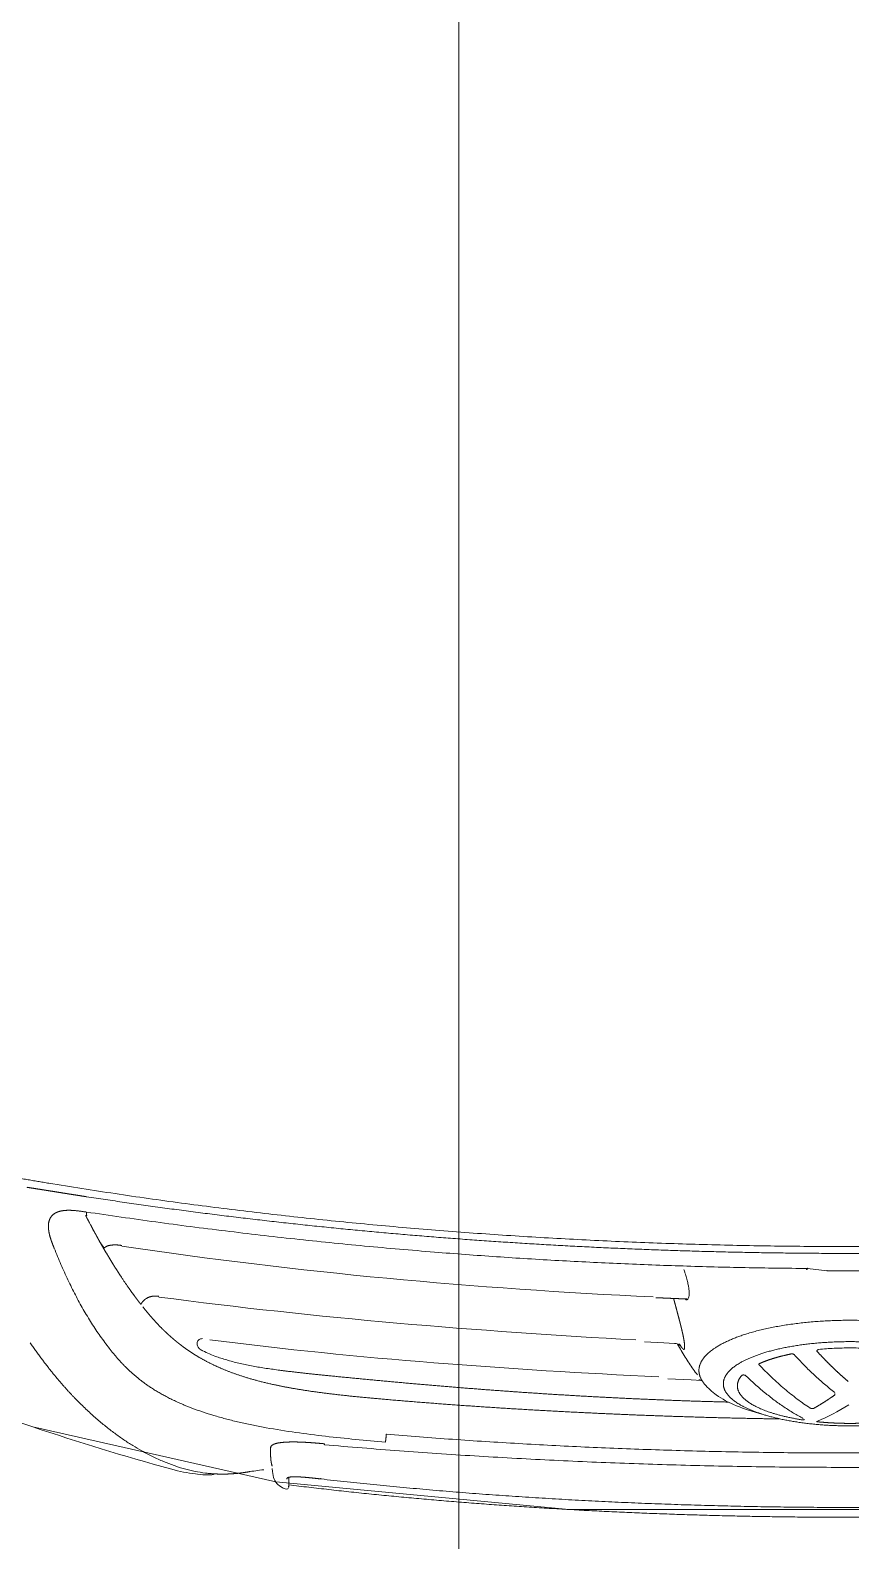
# Model space of a CAD drawing. Header units: metres. Extents: x -17822 to 152406, y -4219 to 19791.
# Drawn here: x 114060.6 to 114098.7, y 2766.8 to 2837.1 of the extents above; entities that cross this region are included whole.
import ezdxf
from ezdxf.xclip import XClip

# ---------------------------------------------------------------- set-up
doc = ezdxf.new("R2010")
doc.units = ezdxf.units.M
doc.header["$LTSCALE"] = 100
doc.header["$MEASUREMENT"] = 0
doc.header["$XCLIPFRAME"] = 0
doc.layers.get('0').update_dxf_attribs({"color": 9, "lineweight": 9})
for name, color, linetype, lineweight in [('04', 9, 'Continuous', 9), ('06B', 9, 'Continuous', 9), ('06D', 9, 'Continuous', 9), ('40M', 9, 'Continuous', 9)]:
    doc.layers.add(name, color=color, linetype=linetype, lineweight=lineweight)

# ---------------------------------------------------------------- blocks, each defined once
blk = doc.blocks.new('p-araba-polo')
for p, q in [((0.1157, -0.01977), (0.11462, -0.01066)), ((0.0636, -0.06898), (0.06387, -0.07386)), ((0.06387, -0.07388), (0.06438, -0.08475)), ((0.06854, -0.07272), (0.06886, -0.07295)), ((0.08109, -0.08663), (0.08157, -0.09555)), ((0.01422, -0.2609), (0.01391, -0.26097)), ((0.01508, -0.26079), (0.01402, -0.26094)), ((0.01503, -0.26079), (0.01425, -0.2609)), ((0.01831, -0.26121), (0.0184, -0.2612)), ((0.02002, -0.30334), (0.02013, -0.30423))]:
    blk.add_line(p, q)
at = {"flags": 128}
blk.add_lwpolyline([(0.08077, -0.08162), (0.08096, -0.08412), (0.08109, -0.08662)], dxfattribs=at)
for points, degree, knots in [([(0.15535, 0.37241), (0.15371, 0.36215), (0.15042, 0.34164), (0.14607, 0.31078), (0.14215, 0.27986), (0.13867, 0.24889), (0.13562, 0.21788), (0.133, 0.18682), (0.13079, 0.15573), (0.12899, 0.12462), (0.1276, 0.09348), (0.12662, 0.06233), (0.126, 0.03117), (0.12593, 0.01039), (0.12589, 0)], 3, [0, 0, 0, 0, 0.083333, 0.166666, 0.25, 0.333333, 0.416666, 0.5, 0.583333, 0.666666, 0.75, 0.833333, 0.916667, 1, 1, 1, 1]), ([(0.02319, 0), (0.02323, 0.01165), (0.02332, 0.03494), (0.02397, 0.06987), (0.02503, 0.10479), (0.02653, 0.1397), (0.02847, 0.17458), (0.03081, 0.20944), (0.03275, 0.23265), (0.03372, 0.24425)], 3, [0, 0, 0, 0, 0.142868, 0.285725, 0.428582, 0.571438, 0.714291, 0.857142, 1, 1, 1, 1]), ([(0.03859, 0.21554), (0.03779, 0.20529), (0.03618, 0.1848), (0.03423, 0.15403), (0.03262, 0.12325), (0.03139, 0.09244), (0.03052, 0.06163), (0.02999, 0.03082), (0.02993, 0.01027), (0.0299, 0)], 3, [0, 0, 0, 0, 0.14291, 0.285803, 0.428665, 0.571538, 0.714372, 0.857182, 1, 1, 1, 1]), ([(0.07876, 0), (0.07875, 0.00123), (0.07874, 0.0037), (0.0786, 0.00739), (0.07838, 0.01104), (0.07817, 0.01342), (0.07806, 0.01461)], 3, [0, 0, 0, 0, 0.25, 0.5, 0.75, 1, 1, 1, 1]), ([(0.11455, 0), (0.11456, 0.00178), (0.11456, 0.00534), (0.1146, 0.00889), (0.11462, 0.01066)], 3, [0, 0, 0, 0, 0.5, 1, 1, 1, 1]), ([(0.02319, 0), (0.02323, -0.01165), (0.02332, -0.03494), (0.02397, -0.06987), (0.02503, -0.10479), (0.02653, -0.1397), (0.02847, -0.17458), (0.03081, -0.20944), (0.03275, -0.23265), (0.03372, -0.24425)], 3, [0, 0, 0, 0, 0.142868, 0.285725, 0.428582, 0.571438, 0.714291, 0.857142, 1, 1, 1, 1]), ([(0.03859, -0.21554), (0.03779, -0.20529), (0.03618, -0.1848), (0.03423, -0.15403), (0.03262, -0.12324), (0.03139, -0.09244), (0.03052, -0.06163), (0.02999, -0.03082), (0.02993, -0.01027), (0.0299, 0)], 3, [0, 0, 0, 0, 0.14291, 0.285803, 0.428665, 0.571538, 0.714372, 0.857182, 1, 1, 1, 1]), ([(0.07876, 0), (0.07875, -0.00123), (0.07874, -0.0037), (0.0786, -0.00739), (0.07838, -0.01104), (0.07817, -0.01342), (0.07806, -0.01461)], 3, [0, 0, 0, 0, 0.25, 0.5, 0.75, 1, 1, 1, 1]), ([(0.11455, 0), (0.11456, -0.00178), (0.11456, -0.00534), (0.1146, -0.00888), (0.11462, -0.01066)], 3, [0, 0, 0, 0, 0.5, 1, 1, 1, 1]), ([(0.15535, -0.37241), (0.15371, -0.36215), (0.15042, -0.34164), (0.14607, -0.31078), (0.14215, -0.27986), (0.13867, -0.24889), (0.13562, -0.21788), (0.133, -0.18682), (0.13079, -0.15573), (0.12899, -0.12462), (0.1276, -0.09348), (0.12662, -0.06233), (0.126, -0.03117), (0.12593, -0.01039), (0.12589, 0)], 3, [0, 0, 0, 0, 0.083333, 0.166666, 0.25, 0.333333, 0.416666, 0.5, 0.583333, 0.666666, 0.75, 0.833333, 0.916667, 1, 1, 1, 1]), ([(0.07565, -0.02604), (0.07398, -0.02447), (0.07064, -0.02134), (0.06608, -0.01661), (0.06182, -0.01188), (0.05929, -0.00871), (0.05803, -0.00713)], 3, [0, 0, 0, 0, 0.25, 0.5, 0.750001, 1, 1, 1, 1]), ([(0.05847, -0.00759), (0.05844, -0.00759), (0.0584, -0.00758), (0.0584, -0.00761), (0.05841, -0.00762)], 3, [0, 0, 0, 0, 0.500023, 1, 1, 1, 1]), ([(0.04437, -0.01477), (0.04439, -0.0149), (0.04442, -0.01517), (0.0445, -0.01543), (0.04459, -0.01554), (0.04464, -0.01545), (0.04467, -0.01541)], 3, [0, 0, 0, 0, 0.250017, 0.50001, 0.749992, 1, 1, 1, 1]), ([(0.0508, -0.01862), (0.05147, -0.01961), (0.0528, -0.02159), (0.0557, -0.02556), (0.05967, -0.03052), (0.06413, -0.03547), (0.06796, -0.03943), (0.06999, -0.0414), (0.07101, -0.04238)], 3, [0, 0, 0, 0, 0.125004, 0.250006, 0.499999, 0.749992, 0.874995, 1, 1, 1, 1]), ([(0.07806, -0.01461), (0.07801, -0.01474), (0.07791, -0.01501), (0.07775, -0.01496), (0.07768, -0.01494)], 3, [0, 0, 0, 0, 0.500677, 1, 1, 1, 1]), ([(0.12331, -0.19317), (0.12257, -0.18355), (0.1211, -0.16432), (0.11934, -0.13544), (0.11789, -0.10654), (0.11681, -0.07763), (0.11603, -0.04871), (0.11581, -0.02942), (0.1157, -0.01977)], 3, [0, 0, 0, 0, 0.166667, 0.333329, 0.499994, 0.666662, 0.833329, 1, 1, 1, 1]), ([(0.04536, -0.02149), (0.04535, -0.02157), (0.04533, -0.02174), (0.04533, -0.02205), (0.04535, -0.02238), (0.04537, -0.02258), (0.04539, -0.02268)], 3, [0, 0, 0, 0, 0.252843, 0.501765, 0.750957, 1, 1, 1, 1]), ([(0.04557, -0.02131), (0.04555, -0.02128), (0.0455, -0.02121), (0.04544, -0.02122), (0.04539, -0.02131), (0.04537, -0.02143), (0.04536, -0.02149)], 3, [0, 0, 0, 0, 0.250438, 0.501916, 0.753209, 1, 1, 1, 1]), ([(0.04593, -0.02173), (0.04675, -0.02323), (0.04839, -0.02623), (0.05128, -0.03074), (0.05448, -0.03526), (0.05803, -0.03978), (0.06189, -0.04429), (0.06473, -0.04729), (0.06616, -0.04879)], 3, [0, 0, 0, 0, 0.16668, 0.33334, 0.5, 0.66666, 0.83332, 1, 1, 1, 1]), ([(0.07595, -0.02748), (0.07597, -0.02735), (0.076, -0.02709), (0.07595, -0.02665), (0.07583, -0.02626), (0.07571, -0.02611), (0.07565, -0.02604)], 3, [0, 0, 0, 0, 0.250006, 0.500022, 0.750005, 1, 1, 1, 1]), ([(0.08008, -0.02337), (0.08008, -0.02337), (0.08008, -0.02337), (0.08008, -0.02337), (0.08008, -0.02337), (0.08008, -0.02337), (0.08008, -0.02337)], 3, [0, 0, 0, 0, 1, 1, 1, 1, 1, 1, 1]), ([(0.08008, -0.02338), (0.08008, -0.02338), (0.08008, -0.02338), (0.08008, -0.02338), (0.08008, -0.02338), (0.08008, -0.02338), (0.08008, -0.02338)], 3, [0, 0, 0, 0, 1, 1, 1, 1, 1, 1, 1]), ([(0.08022, -0.02243), (0.08022, -0.02243), (0.08022, -0.02243), (0.08022, -0.02243), (0.08022, -0.02243), (0.08022, -0.02243), (0.08022, -0.02243)], 3, [0, 0, 0, 0, 1, 1, 1, 1, 1, 1, 1]), ([(0.08034, -0.02153), (0.08034, -0.02153), (0.08034, -0.02153), (0.08034, -0.02153), (0.08034, -0.02153), (0.08034, -0.02153), (0.08034, -0.02153)], 3, [0, 0, 0, 0, 1, 1, 1, 1, 1, 1, 1]), ([(0.08034, -0.02153), (0.08034, -0.02153), (0.08034, -0.02153), (0.08034, -0.02153), (0.08034, -0.02153), (0.08034, -0.02153), (0.08034, -0.02153)], 3, [0, 0, 0, 0, 1, 1, 1, 1, 1, 1, 1]), ([(0.048, -0.04094), (0.05018, -0.04959), (0.05426, -0.05961), (0.05988, -0.06592), (0.06207, -0.06774)], 3, [0, 0, 0, 0, 0.724927, 1, 1, 1, 1]), ([(0.06616, -0.04935), (0.06615, -0.04925), (0.06612, -0.04905), (0.06604, -0.04878), (0.06594, -0.04855), (0.06586, -0.04845), (0.06582, -0.0484)], 3, [0, 0, 0, 0, 0.249941, 0.499809, 0.750049, 1, 1, 1, 1]), ([(0.07101, -0.04238), (0.07105, -0.04241), (0.07112, -0.04247), (0.07123, -0.04247), (0.07133, -0.04241), (0.07139, -0.04232), (0.07141, -0.04227)], 3, [0, 0, 0, 0, 0.250044, 0.499974, 0.749882, 1, 1, 1, 1]), ([(0.08058, -0.08018), (0.07851, -0.07902), (0.07436, -0.0767), (0.0707, -0.07421), (0.06887, -0.07296)], 3, [0, 0, 0, 0, 0.497743, 1, 1, 1, 1]), ([(0.10149, -0.07539), (0.10181, -0.07523), (0.10246, -0.07491), (0.10383, -0.07473), (0.10544, -0.07479), (0.10723, -0.07505), (0.10848, -0.07533), (0.10911, -0.07547)], 3, [0, 0, 0, 0, 0.19954, 0.398751, 0.598409, 0.798825, 1, 1, 1, 1]), ([(0.10911, -0.07547), (0.10986, -0.07566), (0.11136, -0.07604), (0.11341, -0.07666), (0.11472, -0.07708), (0.11525, -0.07726)], 3, [0, 0, 0, 0, 0.371057, 0.742346, 1, 1, 1, 1]), ([(0.08063, -0.07935), (0.08057, -0.07931), (0.08015, -0.07902), (0.07942, -0.07822), (0.08107, -0.08062), (0.08077, -0.08162)], 3, [0, 0, 0, 0, 0.049965, 0.344308, 1, 1, 1, 1]), ([(0.14194, -0.35489), (0.14038, -0.34415), (0.13726, -0.32267), (0.1331, -0.29037), (0.12936, -0.25802), (0.12604, -0.22562), (0.12422, -0.20399), (0.12331, -0.19317)], 3, [0, 0, 0, 0, 0.2, 0.4, 0.6, 0.8, 1, 1, 1, 1]), ([(0.03499, -0.21596), (0.03539, -0.22059), (0.03619, -0.22988), (0.03764, -0.24381), (0.03936, -0.25775), (0.04088, -0.26679), (0.04165, -0.27132)], 3, [0, 0, 0, 0, 0.247766, 0.497058, 0.747807, 1, 1, 1, 1]), ([(0.03497, -0.26164), (0.03499, -0.26094), (0.03504, -0.25954), (0.03502, -0.25729), (0.03495, -0.25499), (0.03487, -0.25343), (0.03483, -0.25265)], 3, [0, 0, 0, 0, 0.251327, 0.501735, 0.751271, 1, 1, 1, 1]), ([(0.01309, -0.2618), (0.0133, -0.26283), (0.01419, -0.26501), (0.01736, -0.26792), (0.01902, -0.26832), (0.02261, -0.26858)], 3, [0, 0, 0, 0, 0.07302, 0.262364, 1, 1, 1, 1]), ([(0.01398, -0.26095), (0.01399, -0.26095), (0.014, -0.26095), (0.01401, -0.26095), (0.01402, -0.26094)], 2, [0, 0, 0, 0.5, 0.5, 1, 1, 1]), ([(0.01999, -0.26657), (0.01999, -0.26657), (0.01999, -0.26657), (0.01999, -0.26657), (0.01999, -0.26657), (0.01999, -0.26657), (0.01999, -0.26657), (0.01999, -0.26657), (0.01999, -0.26657), (0.01999, -0.26657), (0.01999, -0.26657)], 5, [0, 0, 0, 0, 0, 0, 1, 1, 1, 1, 1, 1, 1, 1, 1, 1, 1]), ([(0.01999, -0.26657), (0.01999, -0.26657), (0.01999, -0.26657), (0.01999, -0.26657), (0.01999, -0.26657), (0.01999, -0.26657), (0.01999, -0.26657), (0.01999, -0.26657), (0.01999, -0.26657), (0.01999, -0.26657), (0.01999, -0.26657)], 5, [0, 0, 0, 0, 0, 0, 1, 1, 1, 1, 1, 1, 1, 1, 1, 1, 1]), ([(0.03376, -0.26826), (0.03391, -0.26794), (0.03421, -0.26731), (0.03457, -0.2658), (0.03484, -0.26392), (0.03493, -0.2624), (0.03497, -0.26164)], 3, [0, 0, 0, 0, 0.249651, 0.50002, 0.750356, 1, 1, 1, 1]), ([(0.06837, -0.265), (0.06866, -0.26712), (0.06923, -0.27135), (0.07026, -0.27751), (0.07147, -0.28345), (0.07291, -0.28911), (0.07443, -0.29383), (0.07594, -0.29774), (0.07691, -0.29982), (0.07741, -0.30088)], 3, [0, 0, 0, 0, 0.158147, 0.316114, 0.473938, 0.631662, 0.789307, 0.893445, 1, 1, 1, 1]), ([(0.0239, -0.26865), (0.02396, -0.26867), (0.02449, -0.26882), (0.02513, -0.26895), (0.0257, -0.26906)], 3, [0, 0, 0, 0, 0.111026, 1, 1, 1, 1]), ([(0.02465, -0.26849), (0.02465, -0.26849), (0.02465, -0.26849), (0.02465, -0.26849), (0.02465, -0.26849), (0.02465, -0.26849), (0.02465, -0.26849)], 3, [0, 0, 0, 0, 1, 1, 1, 1, 1, 1, 1]), ([(0.03194, -0.26932), (0.03225, -0.26933), (0.03288, -0.26935), (0.03347, -0.26862), (0.03376, -0.26826)], 3, [0, 0, 0, 0, 0.496902, 1, 1, 1, 1]), ([(0.04165, -0.27132), (0.04203, -0.27334), (0.04278, -0.27737), (0.04406, -0.28325), (0.04544, -0.28896), (0.04694, -0.29445), (0.04857, -0.29971), (0.0503, -0.30474), (0.05156, -0.30787), (0.05219, -0.30944)], 3, [0, 0, 0, 0, 0.14299, 0.285846, 0.42866, 0.571442, 0.714235, 0.857051, 1, 1, 1, 1]), ([(0.02048, -0.29888), (0.02041, -0.29825), (0.02028, -0.29696), (0.02021, -0.29567), (0.02017, -0.29502)], 3, [0, 0, 0, 0, 0.490502, 1, 1, 1, 1]), ([(0.03087, -0.32921), (0.02996, -0.32752), (0.02813, -0.32416), (0.02588, -0.31916), (0.02397, -0.3142), (0.02245, -0.3093), (0.02127, -0.30444), (0.0208, -0.30124), (0.02057, -0.29965)], 3, [0, 0, 0, 0, 0.166666, 0.333333, 0.5, 0.666667, 0.833333, 1, 1, 1, 1]), ([(0.08213, -0.30309), (0.08231, -0.30294), (0.08266, -0.30264), (0.08298, -0.30186), (0.08305, -0.30126), (0.08309, -0.30097)], 3, [0, 0, 0, 0, 0.331791, 0.664325, 1, 1, 1, 1]), ([(0.07829, -0.30231), (0.07842, -0.30245), (0.07868, -0.30272), (0.07901, -0.30293), (0.07917, -0.30303)], 3, [0, 0, 0, 0, 0.498736, 1, 1, 1, 1]), ([(0.07917, -0.30303), (0.0795, -0.30317), (0.08014, -0.30346), (0.08126, -0.30351), (0.08184, -0.30323), (0.08213, -0.30309)], 3, [0, 0, 0, 0, 0.334219, 0.667128, 1, 1, 1, 1]), ([(0.05406, -0.35898), (0.05263, -0.35753), (0.04977, -0.35464), (0.04589, -0.35034), (0.0423, -0.34605), (0.03901, -0.3418), (0.03602, -0.33757), (0.03327, -0.33337), (0.03167, -0.33059), (0.03087, -0.32921)], 3, [0, 0, 0, 0, 0.142856, 0.285712, 0.428569, 0.571427, 0.714284, 0.857142, 1, 1, 1, 1]), ([(0.0785, -0.34425), (0.08038, -0.34568), (0.08415, -0.34852), (0.09024, -0.35258), (0.09664, -0.35644), (0.10334, -0.3601), (0.11033, -0.36355), (0.11757, -0.36683), (0.12258, -0.36889), (0.12509, -0.36991)], 3, [0, 0, 0, 0, 0.142744, 0.285902, 0.429075, 0.572117, 0.714996, 0.857678, 1, 1, 1, 1]), ([(0.12523, -0.34664), (0.1257, -0.34703), (0.12663, -0.34782), (0.12772, -0.34846), (0.12827, -0.34879)], 3, [0, 0, 0, 0, 0.497077, 1, 1, 1, 1]), ([(0.14187, -0.35443), (0.14187, -0.35443), (0.14187, -0.35443), (0.14187, -0.35443), (0.14187, -0.35443), (0.14187, -0.35443), (0.14187, -0.35443), (0.14187, -0.35443), (0.14187, -0.35443), (0.14187, -0.35443), (0.14187, -0.35443)], 5, [0, 0, 0, 0, 0, 0, 1, 1, 1, 1, 1, 1.000001, 1.000001, 1.000001, 1.000001, 1.000001, 1.000001]), ([(0.14187, -0.35443), (0.14187, -0.35443), (0.14187, -0.35443), (0.14187, -0.35443), (0.14187, -0.35443), (0.14187, -0.35443), (0.14187, -0.35443), (0.14187, -0.35443), (0.14187, -0.35443), (0.14187, -0.35443), (0.14187, -0.35443)], 5, [0, 0, 0, 0, 0, 0, 1, 1, 1, 1, 1, 1.000001, 1.000001, 1.000001, 1.000001, 1.000001, 1.000001]), ([(0.15164, -0.37105), (0.15194, -0.37296), (0.15256, -0.37679), (0.15315, -0.38062), (0.15345, -0.38254)], 3, [0, 0, 0, 0, 0.500002, 1, 1, 1, 1])]:
    blk.add_open_spline(points, degree=degree, knots=knots)
for points, degree in [([(0.12271, 0), (0.12272, 0.07123), (0.12528, 0.14246), (0.13042, 0.21356), (0.13824, 0.28443), (0.14908, 0.35484)], 5), ([(0.01508, 0.26079), (0.0105, 0.2237), (0.00687, 0.18651), (0.00409, 0.14926), (0.00205, 0.11197), (0.00069, 0.07466), (0, 0.03733), (0, 0)], 7), ([(0.00457, 0), (0.00457, 0.04924), (0.00586, 0.09856), (0.00836, 0.14784), (0.01224, 0.19704), (0.01783, 0.24604)], 5), ([(0.06162, 0.06735), (0.06757, 0.07265), (0.07406, 0.07241), (0.08041, 0.06604), (0.08585, 0.05387), (0.08973, 0.03731), (0.09163, 0.01856), (0.09163, 0)], 7), ([(0.04249, 0), (0.04249, 0.01509), (0.04403, 0.03018), (0.04712, 0.04349), (0.05145, 0.05322), (0.05641, 0.05836), (0.06143, 0.05887)], 6), ([(0.06143, 0.05887), (0.06667, 0.05941), (0.07196, 0.05488), (0.07664, 0.04523), (0.08001, 0.03151), (0.08169, 0.01575), (0.08169, 0)], 6), ([(0.04437, 0.01477), (0.04417, 0.01272), (0.044, 0.01064), (0.04387, 0.00853), (0.04377, 0.00641), (0.0437, 0.00428), (0.04367, 0.00214), (0.04367, 0)], 7), ([(0, 0), (-0.00005, 0), (-0.00006, 0), (-0.00005, 0), (-0.00003, 0), (0, 0)], 5), ([(0, 0), (-0.00005, 0), (-0.00006, 0), (-0.00005, 0), (-0.00003, 0), (0, 0)], 5), ([(0.01508, -0.26079), (0.0105, -0.2237), (0.00687, -0.18651), (0.00409, -0.14926), (0.00205, -0.11197), (0.00069, -0.07466), (0, -0.03733), (0, 0)], 7), ([(0.00457, 0), (0.00457, -0.04924), (0.00586, -0.09856), (0.00836, -0.14784), (0.01224, -0.19704), (0.01783, -0.24604)], 5), ([(0.04249, 0), (0.04249, -0.01509), (0.04403, -0.03018), (0.04712, -0.04349), (0.05145, -0.05321), (0.05641, -0.05836), (0.06143, -0.05887)], 6), ([(0.04437, -0.01477), (0.04417, -0.01272), (0.044, -0.01064), (0.04387, -0.00853), (0.04377, -0.00641), (0.0437, -0.00428), (0.04367, -0.00214), (0.04367, 0)], 7), ([(0.06143, -0.05887), (0.06667, -0.0594), (0.07196, -0.05488), (0.07664, -0.04523), (0.08001, -0.03151), (0.08169, -0.01575), (0.08169, 0)], 6), ([(0.06162, -0.06735), (0.06757, -0.07265), (0.07406, -0.07241), (0.08041, -0.06604), (0.08585, -0.05387), (0.08973, -0.03731), (0.09163, -0.01855), (0.09163, 0)], 7), ([(0.12271, 0), (0.12272, -0.07123), (0.12528, -0.14246), (0.13042, -0.21356), (0.13824, -0.28443), (0.14908, -0.35484)], 5), ([(0.05237, -0.00064), (0.04922, -0.0055), (0.04666, -0.01037), (0.04469, -0.01521)], 3), ([(0.05749, -0.00712), (0.05724, -0.00709), (0.05697, -0.00701), (0.05688, -0.00713)], 3), ([(0.05688, -0.00713), (0.05697, -0.00701), (0.05724, -0.00709), (0.05749, -0.00712)], 3), ([(0.07722, -0.01541), (0.07498, -0.01335), (0.07282, -0.01129), (0.07073, -0.00922), (0.06872, -0.00714), (0.06679, -0.00507), (0.06495, -0.00299), (0.06318, -0.00091)], 7), ([(0.05071, -0.01679), (0.05148, -0.01541), (0.05229, -0.01403), (0.05314, -0.01266), (0.05402, -0.01128), (0.05494, -0.00989), (0.05589, -0.00851), (0.05688, -0.00713)], 7), ([(0.04467, -0.01541), (0.04463, -0.01551), (0.04458, -0.01554), (0.04453, -0.01551), (0.04448, -0.01539), (0.04443, -0.01522), (0.0444, -0.01501), (0.04437, -0.01477)], 7), ([(0.0506, -0.01775), (0.05059, -0.01758), (0.05059, -0.0174), (0.0506, -0.01723), (0.05061, -0.01708), (0.05064, -0.01696), (0.05067, -0.01686), (0.05071, -0.01679)], 7), ([(0.0508, -0.01862), (0.05076, -0.01855), (0.05072, -0.01846), (0.05069, -0.01835), (0.05065, -0.01822), (0.05063, -0.01807), (0.05061, -0.01792), (0.0506, -0.01775)], 7), ([(0.07783, -0.01477), (0.07781, -0.01501), (0.07775, -0.01522), (0.07768, -0.01539), (0.07756, -0.01551), (0.07745, -0.01554), (0.07733, -0.01551), (0.07722, -0.01541)], 7), ([(0.07768, -0.01494), (0.07773, -0.01499), (0.0778, -0.01501), (0.07786, -0.01499), (0.07793, -0.01493), (0.07799, -0.01484), (0.07803, -0.01473), (0.07806, -0.01461)], 7), ([(0.11564, -0.01992), (0.11533, -0.01994), (0.11515, -0.01999), (0.11511, -0.02009), (0.11525, -0.02021), (0.11559, -0.02035)], 5), ([(0.11564, -0.01992), (0.11533, -0.01994), (0.11515, -0.01999), (0.11511, -0.02009), (0.11525, -0.02021), (0.11559, -0.02035)], 5), ([(0.11559, -0.02035), (0.11562, -0.02023), (0.11564, -0.02011), (0.11566, -0.01999), (0.11568, -0.01987), (0.1157, -0.01977)], 5), ([(0.04539, -0.02268), (0.04536, -0.02251), (0.04534, -0.02233), (0.04533, -0.02214), (0.04532, -0.02195), (0.04533, -0.02178), (0.04534, -0.02162), (0.04536, -0.02149)], 7), ([(0.04536, -0.02149), (0.04537, -0.02138), (0.0454, -0.02129), (0.04543, -0.02122), (0.04546, -0.0212), (0.0455, -0.0212), (0.04553, -0.02124), (0.04557, -0.02131)], 7), ([(0.06601, -0.05027), (0.06264, -0.05324), (0.05904, -0.05386), (0.05544, -0.05185), (0.05206, -0.04739), (0.04917, -0.04061), (0.0469, -0.03219), (0.04539, -0.02268)], 7), ([(0.07595, -0.02748), (0.07545, -0.02994), (0.07489, -0.03231), (0.07428, -0.03457), (0.07363, -0.0367), (0.07293, -0.0387), (0.07219, -0.04056), (0.07141, -0.04227)], 7), ([(0.05472, -0.21463), (0.05276, -0.19201), (0.05109, -0.16934), (0.04966, -0.14664), (0.04846, -0.12392), (0.04745, -0.10118), (0.04665, -0.07843), (0.04607, -0.05568), (0.04574, -0.03292)], 8), ([(0.04574, -0.03292), (0.04607, -0.05568), (0.04665, -0.07843), (0.04745, -0.10118), (0.04846, -0.12392), (0.04966, -0.14664), (0.05109, -0.16934), (0.05276, -0.19201), (0.05472, -0.21463)], 8), ([(0.07141, -0.04227), (0.07137, -0.04236), (0.07133, -0.04243), (0.07127, -0.04248), (0.0712, -0.0425), (0.07113, -0.04248), (0.07107, -0.04244), (0.07101, -0.04238)], 7), ([(0.06616, -0.04935), (0.06618, -0.04954), (0.06619, -0.04972), (0.06618, -0.04989), (0.06615, -0.05002), (0.06611, -0.05013), (0.06607, -0.05022), (0.06601, -0.05027)], 7), ([(0.06311, -0.21382), (0.0613, -0.19427), (0.05965, -0.17468), (0.05811, -0.15505), (0.05683, -0.13538), (0.0557, -0.11569), (0.05477, -0.09598), (0.05407, -0.07626), (0.05357, -0.05655)], 8), ([(0.05357, -0.05655), (0.05407, -0.07626), (0.05477, -0.09598), (0.0557, -0.11569), (0.05683, -0.13538), (0.05811, -0.15505), (0.05965, -0.17468), (0.0613, -0.19427), (0.06311, -0.21382)], 8), ([(0.0636, -0.06896), (0.06362, -0.06909), (0.06365, -0.06925), (0.0637, -0.06941), (0.06376, -0.06958), (0.06384, -0.06976), (0.06393, -0.06994), (0.06402, -0.07013)], 7), ([(0.06887, -0.07296), (0.06796, -0.07229), (0.06705, -0.07162), (0.06618, -0.07095)], 3), ([(0.06885, -0.07294), (0.06885, -0.07295), (0.06886, -0.07295), (0.06887, -0.07296)], 3), ([(0.06885, -0.07294), (0.06885, -0.07295), (0.06886, -0.07295), (0.06887, -0.07296)], 3), ([(0.07865, -0.07693), (0.07826, -0.07699), (0.07796, -0.07707), (0.07788, -0.07726), (0.07808, -0.07756), (0.07853, -0.07796), (0.07918, -0.07844), (0.07998, -0.07896)], 7), ([(0.07865, -0.07693), (0.07826, -0.07699), (0.07796, -0.07707), (0.07788, -0.07726), (0.07808, -0.07756), (0.07853, -0.07796), (0.07918, -0.07844), (0.07998, -0.07896)], 7), ([(0.08519, -0.07775), (0.08397, -0.07749), (0.08282, -0.07726), (0.08176, -0.07708), (0.08079, -0.07694), (0.07993, -0.07687), (0.07921, -0.07686), (0.07865, -0.07693)], 7), ([(0.10149, -0.07539), (0.10134, -0.07549), (0.10119, -0.07559), (0.10109, -0.07573), (0.10106, -0.0759), (0.1011, -0.0761), (0.10121, -0.07632), (0.10138, -0.07656)], 7), ([(0.10149, -0.07539), (0.10164, -0.07912), (0.1018, -0.08284), (0.10196, -0.08657), (0.10213, -0.0903)], 4), ([(0.08519, -0.07775), (0.0864, -0.07802), (0.08768, -0.07831), (0.089, -0.07864), (0.09037, -0.07899), (0.09178, -0.07935), (0.0932, -0.07973), (0.09465, -0.08012)], 7), ([(0.10138, -0.08192), (0.1004, -0.08166), (0.09943, -0.0814), (0.09846, -0.08114), (0.0975, -0.08088), (0.09655, -0.08062), (0.09559, -0.08037), (0.09465, -0.08012)], 7), ([(0.06529, -0.08893), (0.0687, -0.15862), (0.07363, -0.22828), (0.08254, -0.2975)], 3), ([(0.1025, -0.09158), (0.10631, -0.1742), (0.11391, -0.25667), (0.12608, -0.33849)], 3), ([(0.08248, -0.09953), (0.08654, -0.17365), (0.09271, -0.24768), (0.10242, -0.32128)], 3), ([(0.03859, -0.21554), (0.03749, -0.21565), (0.03639, -0.21576), (0.03565, -0.21584), (0.03532, -0.2159), (0.03499, -0.21596)], 5), ([(0.03859, -0.21554), (0.03749, -0.21565), (0.03639, -0.21576), (0.03565, -0.21584), (0.03532, -0.2159), (0.03499, -0.21596)], 5), ([(0.05472, -0.21463), (0.05545, -0.223), (0.05619, -0.23116), (0.057, -0.23901), (0.05791, -0.2466), (0.05894, -0.25375), (0.06014, -0.26062), (0.06152, -0.26706)], 7), ([(0.06311, -0.21382), (0.06401, -0.22347), (0.06489, -0.23274), (0.06574, -0.24156), (0.06657, -0.24988), (0.06741, -0.25769), (0.06837, -0.265)], 6), ([(0.03372, -0.24425), (0.03385, -0.24424), (0.03396, -0.24423), (0.03408, -0.24422), (0.03414, -0.24422), (0.03417, -0.24421)], 5), ([(0.03417, -0.24421), (0.03414, -0.24422), (0.03408, -0.24422), (0.03396, -0.24423), (0.03385, -0.24424), (0.03372, -0.24425)], 5), ([(0.03417, -0.24421), (0.03432, -0.24589), (0.03447, -0.24758), (0.03461, -0.24927), (0.03473, -0.25096), (0.03483, -0.25265)], 5), ([(0.01783, -0.24604), (0.01779, -0.24604), (0.01798, -0.24602), (0.01826, -0.24599)], 3), ([(0.01783, -0.24604), (0.01805, -0.24795), (0.01827, -0.24986), (0.01847, -0.25175), (0.01864, -0.25355), (0.01876, -0.25522), (0.01882, -0.2567), (0.01883, -0.25795)], 7), ([(0.03483, -0.25265), (0.03494, -0.25452), (0.03502, -0.25639), (0.03506, -0.25822), (0.03505, -0.26), (0.03497, -0.26164)], 5), ([(0.01883, -0.25795), (0.01884, -0.2596), (0.01875, -0.26091), (0.01853, -0.2615), (0.01828, -0.26174), (0.01803, -0.26176), (0.01777, -0.26178)], 6), ([(0.01353, -0.26112), (0.01334, -0.26117), (0.01317, -0.26128), (0.01309, -0.26179)], 3), ([(0.01382, -0.261), (0.01385, -0.26099), (0.01388, -0.26098), (0.01391, -0.26097), (0.01394, -0.26096), (0.01398, -0.26095)], 5), ([(0.01398, -0.26095), (0.01398, -0.26095), (0.01399, -0.26095), (0.01399, -0.26095), (0.014, -0.26095), (0.014, -0.26095), (0.01401, -0.26094), (0.01402, -0.26094)], 7), ([(0.01402, -0.26094), (0.01409, -0.26092), (0.01415, -0.2609), (0.01452, -0.26087)], 3), ([(0.01402, -0.26094), (0.01404, -0.26094), (0.01407, -0.26093), (0.01411, -0.26092), (0.01416, -0.26091), (0.01423, -0.2609), (0.01431, -0.26089), (0.01442, -0.26088)], 7), ([(0.01508, -0.26079), (0.01503, -0.26079), (0.01502, -0.26079), (0.01503, -0.26079), (0.01505, -0.26079), (0.01508, -0.26079)], 5), ([(0.01508, -0.26079), (0.01503, -0.26079), (0.01502, -0.26079), (0.01503, -0.26079), (0.01505, -0.26079), (0.01508, -0.26079)], 5), ([(0.01508, -0.26079), (0.01681, -0.26084), (0.01855, -0.26088)], 2), ([(0.01819, -0.26122), (0.01824, -0.26122), (0.0183, -0.26121), (0.01836, -0.2612), (0.01842, -0.26119)], 4), ([(0.01844, -0.26119), (0.0184, -0.2612), (0.01836, -0.26121), (0.01831, -0.26121), (0.01827, -0.26122), (0.01823, -0.26122), (0.01819, -0.26122)], 6), ([(0.03497, -0.26164), (0.03489, -0.26351), (0.03473, -0.2652), (0.03447, -0.26662), (0.03413, -0.2676), (0.03376, -0.26826)], 5), ([(0.02211, -0.27254), (0.02183, -0.27507), (0.02149, -0.27746), (0.02109, -0.27983)], 3), ([(0.0257, -0.26906), (0.02524, -0.26899), (0.02481, -0.2689), (0.02441, -0.2688), (0.02404, -0.2687), (0.02371, -0.26858)], 5), ([(0.0257, -0.26906), (0.02667, -0.26922), (0.02778, -0.26932), (0.02902, -0.26938), (0.03041, -0.26935), (0.03194, -0.26932)], 5), ([(0.03376, -0.26826), (0.03342, -0.26886), (0.03305, -0.26918), (0.03268, -0.2693), (0.0323, -0.26931), (0.03194, -0.26932)], 5), ([(0.06152, -0.26706), (0.06286, -0.27335), (0.06438, -0.27928), (0.06609, -0.28483), (0.06802, -0.29006), (0.07015, -0.2949), (0.07251, -0.29944), (0.07506, -0.30366)], 7), ([(0.02127, -0.27882), (0.02085, -0.28112), (0.02051, -0.28344), (0.02026, -0.28575), (0.0201, -0.28807), (0.02003, -0.29039), (0.02005, -0.2927), (0.02017, -0.29502)], 7), ([(0.02017, -0.29502), (0.01987, -0.29615), (0.01958, -0.29728), (0.01968, -0.29839)], 3), ([(0.01968, -0.29844), (0.01977, -0.29993), (0.01982, -0.30154), (0.02003, -0.30335)], 3), ([(0.02048, -0.29888), (0.0205, -0.29903), (0.02051, -0.29919), (0.02053, -0.29934), (0.02055, -0.29949), (0.02057, -0.29965)], 5), ([(0.02057, -0.29965), (0.02054, -0.29939), (0.02051, -0.29913), (0.02048, -0.29888)], 3), ([(0.02059, -0.29957), (0.02059, -0.29958), (0.02059, -0.29958), (0.02059, -0.29957), (0.02059, -0.29957), (0.02059, -0.29957), (0.02059, -0.29957), (0.02059, -0.29957)], 7), ([(0.02061, -0.29948), (0.02061, -0.29948), (0.02061, -0.29948), (0.02061, -0.29948)], 3), ([(0.07917, -0.30303), (0.07867, -0.30274), (0.07824, -0.30236), (0.07792, -0.30191), (0.07766, -0.3014), (0.07741, -0.30088)], 5), ([(0.02013, -0.30425), (0.02063, -0.30803), (0.02126, -0.31132), (0.0225, -0.31587)], 3), ([(0.08003, -0.31096), (0.07916, -0.30981), (0.0783, -0.30864), (0.07746, -0.30744), (0.07664, -0.30621), (0.07584, -0.30495), (0.07506, -0.30366)], 6), ([(0.02249, -0.31586), (0.02842, -0.33739), (0.03495, -0.35874), (0.04204, -0.37991)], 3), ([(0.05219, -0.30944), (0.05555, -0.31751), (0.05934, -0.32455), (0.06353, -0.33051), (0.06814, -0.3356), (0.07316, -0.34011), (0.0785, -0.34425)], 6), ([(0.08264, -0.31421), (0.08211, -0.31358), (0.08159, -0.31295), (0.08106, -0.31229), (0.08055, -0.31163), (0.08003, -0.31096)], 5), ([(0.08798, -0.32001), (0.08689, -0.31892), (0.0858, -0.31779), (0.08473, -0.31664), (0.08368, -0.31544), (0.08264, -0.31421)], 5), ([(0.09785, -0.32871), (0.09617, -0.32738), (0.09449, -0.326), (0.09283, -0.32458), (0.09118, -0.32311), (0.08957, -0.32159), (0.08798, -0.32001)], 6), ([(0.09905, -0.32966), (0.10052, -0.32868), (0.10212, -0.32774), (0.10319, -0.32465), (0.10299, -0.32309), (0.10275, -0.32128)], 5), ([(0.10275, -0.32128), (0.10299, -0.32309), (0.10319, -0.32465), (0.10212, -0.32774), (0.10052, -0.32868), (0.09905, -0.32966)], 5), ([(0.1016, -0.33161), (0.1011, -0.33124), (0.10061, -0.33086), (0.10009, -0.33047), (0.09957, -0.33007), (0.09905, -0.32966)], 5), ([(0.1117, -0.3387), (0.10844, -0.33655), (0.10593, -0.3348), (0.10351, -0.33304), (0.10251, -0.3323), (0.1016, -0.33161)], 5), ([(0.12827, -0.34879), (0.12613, -0.34758), (0.124, -0.34635), (0.12189, -0.34511), (0.1198, -0.34386), (0.11774, -0.34259), (0.1157, -0.34131), (0.11369, -0.34002), (0.1117, -0.3387)], 8), ([(0.1264, -0.33849), (0.12663, -0.34005), (0.12694, -0.34212), (0.12662, -0.34516), (0.12592, -0.34588), (0.12523, -0.34664)], 5), ([(0.1264, -0.3385), (0.12657, -0.33961), (0.12677, -0.34096), (0.12681, -0.3427), (0.12661, -0.3444), (0.12622, -0.34557), (0.12572, -0.34609), (0.12523, -0.34664)], 7), ([(0.12827, -0.34879), (0.1276, -0.34841), (0.12695, -0.348), (0.12634, -0.34757), (0.12576, -0.34712), (0.12523, -0.34664)], 5), ([(0.13716, -0.35363), (0.13426, -0.35211), (0.13245, -0.35111), (0.13109, -0.35037), (0.12966, -0.34957), (0.12827, -0.34879)], 5), ([(0.14038, -0.3553), (0.13997, -0.35509), (0.13957, -0.35489), (0.13917, -0.35468), (0.13877, -0.35447), (0.13836, -0.35426), (0.13796, -0.35405), (0.13756, -0.35384), (0.13716, -0.35363)], 8), ([(0.14194, -0.35489), (0.14125, -0.35489), (0.14057, -0.3549), (0.14019, -0.35486), (0.14018, -0.35478), (0.14048, -0.35469)], 5), ([(0.14048, -0.35469), (0.14018, -0.35478), (0.14019, -0.35486), (0.14057, -0.3549), (0.14125, -0.35489), (0.14194, -0.35489)], 5), ([(0.14142, -0.36949), (0.14236, -0.36786), (0.14295, -0.36574), (0.14311, -0.36258), (0.1425, -0.35872), (0.14194, -0.35489)], 5), ([(0.15164, -0.37105), (0.15127, -0.36873), (0.15089, -0.36642), (0.15052, -0.3641), (0.15016, -0.36179), (0.14979, -0.35947), (0.14943, -0.35716), (0.14908, -0.35484)], 7), ([(0.14908, -0.35484), (0.14993, -0.36024), (0.15078, -0.36564), (0.15164, -0.37105)], 3), ([(0.08112, -0.38106), (0.0747, -0.37663), (0.0688, -0.37221), (0.06336, -0.36777), (0.0585, -0.36337), (0.05406, -0.35898)], 5), ([(0.12509, -0.36991), (0.12699, -0.37068), (0.12886, -0.37141), (0.13079, -0.37205), (0.13273, -0.37248), (0.13455, -0.37258)], 5), ([(0.12509, -0.36991), (0.12699, -0.37068), (0.12886, -0.37141), (0.13079, -0.37205), (0.13273, -0.37248), (0.13455, -0.37258)], 5), ([(0.13455, -0.37258), (0.13593, -0.37266), (0.1373, -0.3726), (0.13863, -0.37224), (0.13979, -0.37162), (0.14067, -0.37077), (0.14142, -0.36949)], 6), ([(0.13455, -0.37258), (0.1362, -0.37268), (0.13785, -0.37256), (0.13942, -0.37192), (0.14052, -0.37102), (0.14142, -0.36949)], 5), ([(0.15345, -0.38254), (0.1532, -0.3809), (0.15294, -0.37925), (0.15268, -0.37761), (0.15242, -0.37597), (0.15216, -0.37433), (0.1519, -0.37269), (0.15164, -0.37105)], 7), ([(0.15535, -0.37241), (0.15704, -0.38263), (0.15881, -0.39283), (0.16068, -0.40305), (0.1627, -0.41322), (0.16484, -0.42301)], 5)]:
    blk.add_open_spline(points, degree=degree)
for p in [(0.11462, -0.01066), (0.1157, -0.01977)]:
    blk.add_point(p)
at = {"layer": '40M'}
blk.add_lwpolyline([(2.4946, 0.81709), (1.46228, 0.81709), (0.94585, 0.82233), (0.578, 0.80673), (0.33083, 0.74948), (0.31777, 0.74813), (0.22983, 0.70386), (0.15287, 0.62665), (0.0785, 0.48601), (0.03183, 0.34802), (0.01978, 0.29668), (0.00361, 0.13063), (0.00361, -0.13063), (0.01653, -0.26696), (0.04204, -0.37991), (0.07511, -0.47814), (0.15287, -0.62665), (0.33083, -0.74948), (0.47567, -0.79405), (0.58935, -0.80737), (1.27165, -0.8161), (2.34094, -0.8207), (2.66665, -0.81184)], dxfattribs=at)
blk = doc.blocks.new('pergolecatikati_krtrevizegorunus')
at = {"layer": '06B'}
blk.add_lwpolyline([(-30, 810), (-30, 739.999), (-800, 739.999), (-800, 810)], close=True, dxfattribs=at)
blk = doc.blocks.new('p-cati_vw')
at = {"layer": '04'}
ref = blk.add_blockref('p-araba-polo', (515.754, -2379.815), dxfattribs=dict(at, xscale=-100, yscale=100, zscale=100, rotation=1.082915e-10))
XClip(ref).set_block_clipping_path([(-0.0924763951, -0.9835002962), (4.0650970395, 0.9845199444)])
at = {"layer": '06B', "rotation": 1.082915e-10}
blk.add_blockref('pergolecatikati_krtrevizegorunus', (890.512, -3137.997), dxfattribs=at)

msp = doc.modelspace()

# ---------------------------------------------------------------- block references
at = {"layer": '06D', "rotation": 269.9999999998917}
msp.add_blockref('p-cati_vw', (116478.492, 3283.682), dxfattribs=at)

doc.saveas('drawing.dxf')
